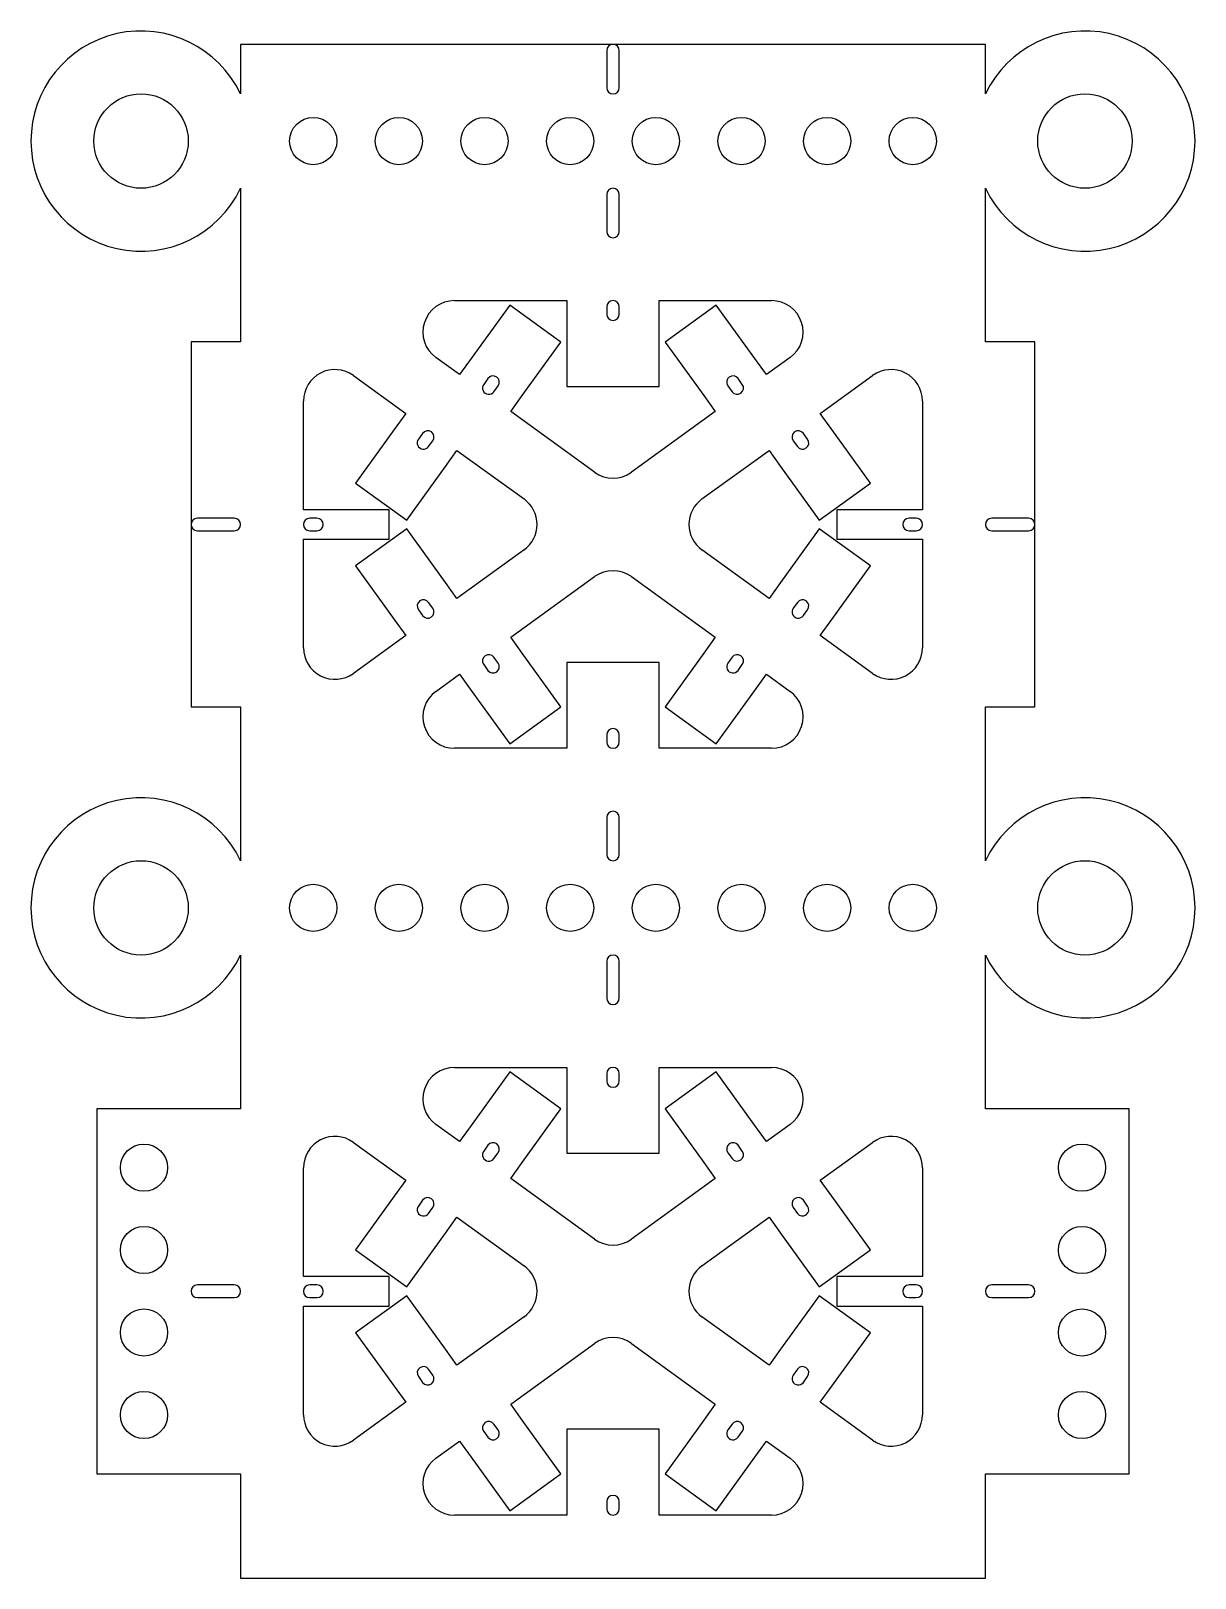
# Model space of a CAD drawing. Header units: metres. Extents: x -35 to 335, y -213 to 279.
import ezdxf

# ---------------------------------------------------------------- set-up
doc = ezdxf.new("R2010")
doc.units = ezdxf.units.M

msp = doc.modelspace()

# ---------------------------------------------------------------- linework, layer by layer
at = {"layer": 'PARAMETRIX'}
for p, q in [((268.3772, 274.4071), (31.6228, 274.4071)), ((31.6228, 274.4071), (31.6228, 258.6991)), ((268.3772, 274.4071), (31.6228, 274.4071)), ((31.6228, 274.4071), (31.6228, 258.6991)), ((148, 272.4071), (148, 260.6991)), ((152, 260.6991), (152, 272.4071)), ((268.3772, 258.6991), (268.3772, 274.4071)), ((268.3772, 258.6991), (268.3772, 274.4071)), ((31.6228, 228.6991), (31.6228, 212.9911)), ((31.6228, 228.6991), (31.6228, 212.9911)), ((148, 226.6991), (148, 214.9911)), ((152, 214.9911), (152, 226.6991)), ((268.3772, 212.9911), (268.3772, 228.6991)), ((268.3772, 212.9911), (268.3772, 228.6991)), ((31.6228, 212.9911), (31.6228, 179.8496)), ((31.6228, 212.9911), (31.6228, 179.8496)), ((268.3772, 179.8496), (268.3772, 212.9911)), ((268.3772, 179.8496), (268.3772, 212.9911)), ((99.5817, 192.9911), (135.3639, 192.9911)), ((135.3639, 192.9911), (135.3639, 186.708)), ((164.6361, 186.708), (164.6361, 192.9911)), ((164.6361, 192.9911), (200.4183, 192.9911)), ((117.2004, 191.579), (104.8947, 174.5622)), ((133.4628, 179.8188), (117.2004, 191.579)), ((148, 190.9911), (148, 188.708)), ((152, 188.708), (152, 190.9911)), ((182.7996, 191.579), (166.5372, 179.8188)), ((195.1053, 174.5622), (182.7996, 191.579)), ((135.3639, 186.708), (135.3639, 165.708)), ((164.6361, 165.708), (164.6361, 186.708)), ((31.6228, 179.8496), (15.9148, 179.8496)), ((15.9148, 179.8496), (15.9148, 63.8496)), ((31.6228, 179.8496), (15.9148, 179.8496)), ((15.9148, 179.8496), (15.9148, 63.8496)), ((121.1571, 162.8021), (133.4628, 179.8188)), ((166.5372, 179.8188), (178.8429, 162.8021)), ((284.0852, 179.8496), (268.3772, 179.8496)), ((284.0852, 179.8496), (268.3772, 179.8496)), ((284.0852, 63.8496), (284.0852, 179.8496)), ((284.0852, 63.8496), (284.0852, 179.8496)), ((101.2128, 169.4708), (93.7219, 174.8879)), ((104.8947, 174.5622), (101.2128, 169.4708)), ((198.7872, 169.4708), (195.1053, 174.5622)), ((206.2781, 174.8879), (198.7872, 169.4708)), ((67.4826, 169.1813), (84.1476, 157.13)), ((110.2333, 168.2335), (108.8954, 166.3834)), ((191.1046, 166.3834), (189.7667, 168.2335)), ((215.8524, 157.13), (232.5174, 169.1813)), ((112.1366, 164.0394), (113.4746, 165.8895)), ((117.4752, 157.7107), (121.1571, 162.8021)), ((135.3639, 165.708), (164.6361, 165.708)), ((178.8429, 162.8021), (182.5248, 157.7107)), ((186.5254, 165.8895), (187.8634, 164.0394)), ((51.6228, 126.5536), (51.6228, 161.0781)), ((144.1401, 138.4279), (117.4752, 157.7107)), ((182.5248, 157.7107), (155.8599, 138.4279)), ((248.3772, 161.0781), (248.3772, 126.5536)), ((84.1476, 157.13), (80.4657, 152.0386)), ((219.5343, 152.0386), (215.8524, 157.13)), ((80.4657, 152.0386), (68.16, 135.0219)), ((89.4861, 150.8013), (88.1482, 148.9512)), ((91.3895, 146.6072), (92.7274, 148.4574)), ((207.2726, 148.4574), (208.6105, 146.6072)), ((211.8518, 148.9512), (210.5139, 150.8013)), ((231.84, 135.0219), (219.5343, 152.0386)), ((96.7281, 140.2785), (100.4099, 145.3699)), ((100.4099, 145.3699), (121.7293, 129.9528)), ((178.2707, 129.9528), (199.5901, 145.3699)), ((199.5901, 145.3699), (203.2719, 140.2785)), ((84.4224, 123.2617), (96.7281, 140.2785)), ((203.2719, 140.2785), (215.5776, 123.2617)), ((68.16, 135.0219), (84.4224, 123.2617)), ((215.5776, 123.2617), (231.84, 135.0219)), ((29.6228, 123.8496), (17.9148, 123.8496)), ((57.906, 126.5536), (51.6228, 126.5536)), ((55.906, 123.8496), (53.6228, 123.8496)), ((78.906, 126.5536), (57.906, 126.5536)), ((78.906, 117.1455), (78.906, 126.5536)), ((242.094, 126.5536), (221.094, 126.5536)), ((221.094, 126.5536), (221.094, 117.1455)), ((248.3772, 126.5536), (242.094, 126.5536)), ((246.3772, 123.8496), (244.094, 123.8496)), ((282.0852, 123.8496), (270.3772, 123.8496)), ((17.9148, 119.8496), (29.6228, 119.8496)), ((53.6228, 119.8496), (55.906, 119.8496)), ((84.4224, 120.4374), (68.16, 108.6772)), ((96.7281, 103.4206), (84.4224, 120.4374)), ((215.5776, 120.4374), (203.2719, 103.4206)), ((231.84, 108.6772), (215.5776, 120.4374)), ((244.094, 119.8496), (246.3772, 119.8496)), ((270.3772, 119.8496), (282.0852, 119.8496)), ((51.6228, 82.621), (51.6228, 117.1455)), ((51.6228, 117.1455), (57.906, 117.1455)), ((57.906, 117.1455), (78.906, 117.1455)), ((121.7293, 113.7463), (100.4099, 98.3292)), ((199.5901, 98.3292), (178.2707, 113.7463)), ((221.094, 117.1455), (242.094, 117.1455)), ((242.094, 117.1455), (248.3772, 117.1455)), ((248.3772, 117.1455), (248.3772, 82.621)), ((68.16, 108.6772), (80.4657, 91.6605)), ((219.5343, 91.6605), (231.84, 108.6772)), ((100.4099, 98.3292), (96.7281, 103.4206)), ((117.4752, 85.9885), (144.1401, 105.2712)), ((155.8599, 105.2712), (182.5248, 85.9885)), ((203.2719, 103.4206), (199.5901, 98.3292)), ((88.1482, 94.7479), (89.4861, 92.8978)), ((92.7274, 95.2418), (91.3895, 97.0919)), ((208.6105, 97.0919), (207.2726, 95.2418)), ((210.5139, 92.8978), (211.8518, 94.7479)), ((80.4657, 91.6605), (84.1476, 86.5691)), ((215.8524, 86.5691), (219.5343, 91.6605)), ((84.1476, 86.5691), (67.4826, 74.5178)), ((121.1571, 80.8971), (117.4752, 85.9885)), ((182.5248, 85.9885), (178.8429, 80.8971)), ((232.5174, 74.5178), (215.8524, 86.5691)), ((113.4746, 77.8096), (112.1366, 79.6597)), ((133.4628, 63.8803), (121.1571, 80.8971)), ((178.8429, 80.8971), (166.5372, 63.8803)), ((187.8634, 79.6597), (186.5254, 77.8096)), ((93.7219, 68.8112), (101.2128, 74.2283)), ((101.2128, 74.2283), (104.8947, 69.1369)), ((108.8954, 77.3158), (110.2333, 75.4656)), ((164.6361, 77.9911), (135.3639, 77.9911)), ((135.3639, 77.9911), (135.3639, 56.9911)), ((164.6361, 56.9911), (164.6361, 77.9911)), ((189.7667, 75.4656), (191.1046, 77.3158)), ((195.1053, 69.1369), (198.7872, 74.2283)), ((198.7872, 74.2283), (206.2781, 68.8112)), ((104.8947, 69.1369), (117.2004, 52.1201)), ((182.7996, 52.1201), (195.1053, 69.1369)), ((15.9148, 63.8496), (31.6228, 63.8496)), ((15.9148, 63.8496), (31.6228, 63.8496)), ((31.6228, 63.8496), (31.6228, 30.708)), ((31.6228, 63.8496), (31.6228, 30.708)), ((117.2004, 52.1201), (133.4628, 63.8803)), ((166.5372, 63.8803), (182.7996, 52.1201)), ((268.3772, 30.708), (268.3772, 63.8496)), ((268.3772, 63.8496), (284.0852, 63.8496)), ((268.3772, 30.708), (268.3772, 63.8496)), ((268.3772, 63.8496), (284.0852, 63.8496)), ((135.3639, 56.9911), (135.3639, 50.708)), ((148, 54.9911), (148, 52.708)), ((152, 52.708), (152, 54.9911)), ((164.6361, 50.708), (164.6361, 56.9911)), ((135.3639, 50.708), (99.5817, 50.708)), ((200.4183, 50.708), (164.6361, 50.708)), ((31.6228, 30.708), (31.6228, 15)), ((31.6228, 30.708), (31.6228, 15)), ((268.3772, 15), (268.3772, 30.708)), ((268.3772, 15), (268.3772, 30.708)), ((148, 28.708), (148, 17)), ((152, 17), (152, 28.708)), ((31.6228, -15), (31.6228, -30.708)), ((31.6228, -15), (31.6228, -30.708)), ((148, -17), (148, -28.708)), ((152, -28.708), (152, -17)), ((268.3772, -30.708), (268.3772, -15)), ((268.3772, -30.708), (268.3772, -15)), ((31.6228, -30.708), (31.6228, -63.8496)), ((31.6228, -30.708), (31.6228, -63.8496)), ((268.3772, -63.8496), (268.3772, -30.708)), ((268.3772, -63.8496), (268.3772, -30.708)), ((99.5817, -50.708), (135.3639, -50.708)), ((117.2004, -52.1201), (104.8947, -69.1369)), ((133.4628, -63.8803), (117.2004, -52.1201)), ((135.3639, -50.708), (135.3639, -56.9911)), ((148, -52.708), (148, -54.9911)), ((152, -54.9911), (152, -52.708)), ((164.6361, -56.9911), (164.6361, -50.708)), ((164.6361, -50.708), (200.4183, -50.708)), ((182.7996, -52.1201), (166.5372, -63.8803)), ((195.1053, -69.1369), (182.7996, -52.1201)), ((135.3639, -56.9911), (135.3639, -77.9911)), ((164.6361, -77.9911), (164.6361, -56.9911)), ((15.9148, -63.8496), (-14.0852, -63.8496)), ((-14.0852, -63.8496), (-14.0852, -179.8496)), ((15.9148, -63.8496), (-14.0852, -63.8496)), ((-14.0852, -63.8496), (-14.0852, -179.8496)), ((31.6228, -63.8496), (15.9148, -63.8496)), ((31.6228, -63.8496), (15.9148, -63.8496)), ((121.1571, -80.8971), (133.4628, -63.8803)), ((166.5372, -63.8803), (178.8429, -80.8971)), ((284.0852, -63.8496), (268.3772, -63.8496)), ((284.0852, -63.8496), (268.3772, -63.8496)), ((314.0852, -63.8496), (284.0852, -63.8496)), ((314.0852, -63.8496), (284.0852, -63.8496)), ((314.0852, -179.8496), (314.0852, -63.8496)), ((314.0852, -179.8496), (314.0852, -63.8496)), ((101.2128, -74.2283), (93.7219, -68.8112)), ((206.2781, -68.8112), (198.7872, -74.2283)), ((104.8947, -69.1369), (101.2128, -74.2283)), ((198.7872, -74.2283), (195.1053, -69.1369)), ((67.4826, -74.5178), (84.1476, -86.5691)), ((110.2333, -75.4656), (108.8954, -77.3158)), ((112.1366, -79.6597), (113.4746, -77.8096)), ((135.3639, -77.9911), (164.6361, -77.9911)), ((186.5254, -77.8096), (187.8634, -79.6597)), ((191.1046, -77.3158), (189.7667, -75.4656)), ((215.8524, -86.5691), (232.5174, -74.5178)), ((51.6228, -117.1455), (51.6228, -82.621)), ((117.4752, -85.9885), (121.1571, -80.8971)), ((178.8429, -80.8971), (182.5248, -85.9885)), ((248.3772, -82.621), (248.3772, -117.1455)), ((84.1476, -86.5691), (80.4657, -91.6605)), ((144.1401, -105.2712), (117.4752, -85.9885)), ((182.5248, -85.9885), (155.8599, -105.2712)), ((219.5343, -91.6605), (215.8524, -86.5691)), ((80.4657, -91.6605), (68.16, -108.6772)), ((89.4861, -92.8978), (88.1482, -94.7479)), ((211.8518, -94.7479), (210.5139, -92.8978)), ((231.84, -108.6772), (219.5343, -91.6605)), ((91.3895, -97.0919), (92.7274, -95.2418)), ((96.7281, -103.4206), (100.4099, -98.3292)), ((100.4099, -98.3292), (121.7293, -113.7463)), ((178.2707, -113.7463), (199.5901, -98.3292)), ((199.5901, -98.3292), (203.2719, -103.4206)), ((207.2726, -95.2418), (208.6105, -97.0919)), ((84.4224, -120.4374), (96.7281, -103.4206)), ((203.2719, -103.4206), (215.5776, -120.4374)), ((68.16, -108.6772), (84.4224, -120.4374)), ((215.5776, -120.4374), (231.84, -108.6772)), ((57.906, -117.1455), (51.6228, -117.1455)), ((78.906, -117.1455), (57.906, -117.1455)), ((78.906, -126.5536), (78.906, -117.1455)), ((242.094, -117.1455), (221.094, -117.1455)), ((221.094, -117.1455), (221.094, -126.5536)), ((248.3772, -117.1455), (242.094, -117.1455)), ((29.6228, -119.8496), (17.9148, -119.8496)), ((55.906, -119.8496), (53.6228, -119.8496)), ((246.3772, -119.8496), (244.094, -119.8496)), ((282.0852, -119.8496), (270.3772, -119.8496)), ((17.9148, -123.8496), (29.6228, -123.8496)), ((51.6228, -161.0781), (51.6228, -126.5536)), ((51.6228, -126.5536), (57.906, -126.5536)), ((53.6228, -123.8496), (55.906, -123.8496)), ((57.906, -126.5536), (78.906, -126.5536)), ((84.4224, -123.2617), (68.16, -135.0219)), ((96.7281, -140.2785), (84.4224, -123.2617)), ((215.5776, -123.2617), (203.2719, -140.2785)), ((231.84, -135.0219), (215.5776, -123.2617)), ((221.094, -126.5536), (242.094, -126.5536)), ((242.094, -126.5536), (248.3772, -126.5536)), ((244.094, -123.8496), (246.3772, -123.8496)), ((248.3772, -126.5536), (248.3772, -161.0781)), ((270.3772, -123.8496), (282.0852, -123.8496)), ((121.7293, -129.9528), (100.4099, -145.3699)), ((199.5901, -145.3699), (178.2707, -129.9528)), ((68.16, -135.0219), (80.4657, -152.0386)), ((219.5343, -152.0386), (231.84, -135.0219)), ((100.4099, -145.3699), (96.7281, -140.2785)), ((117.4752, -157.7107), (144.1401, -138.4279)), ((155.8599, -138.4279), (182.5248, -157.7107)), ((203.2719, -140.2785), (199.5901, -145.3699)), ((92.7274, -148.4574), (91.3895, -146.6072)), ((208.6105, -146.6072), (207.2726, -148.4574)), ((80.4657, -152.0386), (84.1476, -157.13)), ((88.1482, -148.9512), (89.4861, -150.8013)), ((210.5139, -150.8013), (211.8518, -148.9512)), ((215.8524, -157.13), (219.5343, -152.0386)), ((84.1476, -157.13), (67.4826, -169.1813)), ((232.5174, -169.1813), (215.8524, -157.13)), ((121.1571, -162.8021), (117.4752, -157.7107)), ((182.5248, -157.7107), (178.8429, -162.8021)), ((108.8954, -166.3834), (110.2333, -168.2335)), ((113.4746, -165.8895), (112.1366, -164.0394)), ((133.4628, -179.8188), (121.1571, -162.8021)), ((164.6361, -165.708), (135.3639, -165.708)), ((135.3639, -165.708), (135.3639, -186.708)), ((164.6361, -186.708), (164.6361, -165.708)), ((178.8429, -162.8021), (166.5372, -179.8188)), ((187.8634, -164.0394), (186.5254, -165.8895)), ((189.7667, -168.2335), (191.1046, -166.3834)), ((93.7219, -174.8879), (101.2128, -169.4708)), ((101.2128, -169.4708), (104.8947, -174.5622)), ((195.1053, -174.5622), (198.7872, -169.4708)), ((198.7872, -169.4708), (206.2781, -174.8879)), ((104.8947, -174.5622), (117.2004, -191.579)), ((182.7996, -191.579), (195.1053, -174.5622)), ((-14.0852, -179.8496), (15.9148, -179.8496)), ((-14.0852, -179.8496), (15.9148, -179.8496)), ((15.9148, -179.8496), (31.6228, -179.8496)), ((15.9148, -179.8496), (31.6228, -179.8496)), ((31.6228, -179.8496), (31.6228, -212.9911)), ((31.6228, -179.8496), (31.6228, -212.9911)), ((117.2004, -191.579), (133.4628, -179.8188)), ((166.5372, -179.8188), (182.7996, -191.579)), ((268.3772, -212.9911), (268.3772, -179.8496)), ((268.3772, -179.8496), (284.0852, -179.8496)), ((268.3772, -212.9911), (268.3772, -179.8496)), ((268.3772, -179.8496), (284.0852, -179.8496)), ((284.0852, -179.8496), (314.0852, -179.8496)), ((284.0852, -179.8496), (314.0852, -179.8496)), ((135.3639, -186.708), (135.3639, -192.9911)), ((164.6361, -192.9911), (164.6361, -186.708)), ((148, -188.708), (148, -190.9911)), ((152, -190.9911), (152, -188.708)), ((135.3639, -192.9911), (99.5817, -192.9911)), ((200.4183, -192.9911), (164.6361, -192.9911)), ((31.6228, -212.9911), (268.3772, -212.9911)), ((31.6228, -212.9911), (268.3772, -212.9911))]:
    msp.add_line(p, q, dxfattribs=at)
for centre, radius in [((0, 243.6991), 15), ((300, 243.6991), 15), ((54.7222, 243.6991), 7.5), ((81.9444, 243.6991), 7.5), ((109.1667, 243.6991), 7.5), ((136.3889, 243.6991), 7.5), ((163.6111, 243.6991), 7.5), ((190.8333, 243.6991), 7.5), ((218.0556, 243.6991), 7.5), ((245.2778, 243.6991), 7.5), ((0, 0), 15), ((300, 0), 15), ((54.7222, 0), 7.5), ((81.9444, 0), 7.5), ((109.1667, 0), 7.5), ((136.3889, 0), 7.5), ((163.6111, 0), 7.5), ((190.8333, 0), 7.5), ((218.0556, 0), 7.5), ((245.2778, 0), 7.5), ((0.9148, -82.5496), 7.5), ((299.0852, -82.5496), 7.5), ((0.9148, -108.7496), 7.5), ((299.0852, -108.7496), 7.5), ((0.9148, -134.9496), 7.5), ((299.0852, -134.9496), 7.5), ((0.9148, -161.1496), 7.5), ((299.0852, -161.1496), 7.5)]:
    msp.add_circle(centre, radius, dxfattribs=at)
for centre, radius, start, end in [((0, 243.6991), 35, 25.3769, 334.6231), ((0, 243.6991), 35, 25.3769, 334.6231), ((300, 243.6991), 35, 205.3769, 154.6231), ((300, 243.6991), 35, 205.3769, 154.6231), ((150, 272.4071), 2, 0, 180), ((150, 260.6991), 2, 180, 0), ((150, 226.6991), 2, 0, 180), ((150, 214.9911), 2, 180, 0), ((99.5817, 182.9911), 10, 90, 234.1274), ((150, 190.9911), 2, 0, 180), ((200.4183, 182.9911), 10, 305.8726, 90), ((150, 188.708), 2, 180, 0), ((61.6228, 161.0781), 10, 54.1274, 180), ((111.8539, 167.0615), 2, 324.1274, 144.1274), ((188.1461, 167.0615), 2, 35.8726, 215.8726), ((238.3772, 161.0781), 10, 0, 125.8726), ((110.516, 165.2114), 2, 144.1274, 324.1274), ((189.484, 165.2114), 2, 215.8726, 35.8726), ((89.7689, 147.7792), 2, 144.1274, 324.1274), ((91.1068, 149.6293), 2, 324.1274, 144.1274), ((208.8932, 149.6293), 2, 35.8726, 215.8726), ((210.2311, 147.7792), 2, 215.8726, 35.8726), ((150, 146.5311), 10, 234.1274, 305.8726), ((115.8694, 121.8496), 10, 305.8726, 54.1274), ((184.1306, 121.8496), 10, 125.8726, 234.1274), ((17.9148, 121.8496), 2, 90, 270), ((29.6228, 121.8496), 2, 270, 90), ((53.6228, 121.8496), 2, 90, 270), ((55.906, 121.8496), 2, 270, 90), ((244.094, 121.8496), 2, 90, 270), ((246.3772, 121.8496), 2, 270, 90), ((270.3772, 121.8496), 2, 90, 270), ((282.0852, 121.8496), 2, 270, 90), ((150, 97.168), 10, 54.1274, 125.8726), ((89.7689, 95.9199), 2, 35.8726, 215.8726), ((91.1068, 94.0698), 2, 215.8726, 35.8726), ((208.8932, 94.0698), 2, 144.1274, 324.1274), ((210.2311, 95.9199), 2, 324.1274, 144.1274), ((61.6228, 82.621), 10, 180, 305.8726), ((110.516, 78.4877), 2, 35.8726, 215.8726), ((189.484, 78.4877), 2, 324.1274, 144.1274), ((238.3772, 82.621), 10, 234.1274, 360), ((111.8539, 76.6376), 2, 215.8726, 35.8726), ((188.1461, 76.6376), 2, 144.1274, 324.1274), ((99.5817, 60.708), 10, 125.8726, 270), ((200.4183, 60.708), 10, 270, 54.1274), ((150, 54.9911), 2, 0, 180), ((150, 52.708), 2, 180, 0), ((0, 0), 35, 25.3769, 334.6231), ((0, 0), 35, 25.3769, 334.6231), ((300, 0), 35, 205.3769, 154.6231), ((300, 0), 35, 205.3769, 154.6231), ((150, 28.708), 2, 0, 180), ((150, 17), 2, 180, 0), ((150, -17), 2, 0, 180), ((150, -28.708), 2, 180, 0), ((99.5817, -60.708), 10, 90, 234.1274), ((150, -52.708), 2, 0, 180), ((200.4183, -60.708), 10, 305.8726, 90), ((150, -54.9911), 2, 180, 0), ((61.6228, -82.621), 10, 54.1274, 180), ((238.3772, -82.621), 10, 360, 125.8726), ((110.516, -78.4877), 2, 144.1274, 324.1274), ((111.8539, -76.6376), 2, 324.1274, 144.1274), ((188.1461, -76.6376), 2, 35.8726, 215.8726), ((189.484, -78.4877), 2, 215.8726, 35.8726), ((91.1068, -94.0698), 2, 324.1274, 144.1274), ((208.8932, -94.0698), 2, 35.8726, 215.8726), ((89.7689, -95.9199), 2, 144.1274, 324.1274), ((210.2311, -95.9199), 2, 215.8726, 35.8726), ((150, -97.168), 10, 234.1274, 305.8726), ((115.8694, -121.8496), 10, 305.8726, 54.1274), ((184.1306, -121.8496), 10, 125.8726, 234.1274), ((17.9148, -121.8496), 2, 90, 270), ((29.6228, -121.8496), 2, 270, 90), ((53.6228, -121.8496), 2, 90, 270), ((55.906, -121.8496), 2, 270, 90), ((244.094, -121.8496), 2, 90, 270), ((246.3772, -121.8496), 2, 270, 90), ((270.3772, -121.8496), 2, 90, 270), ((282.0852, -121.8496), 2, 270, 90), ((150, -146.5311), 10, 54.1274, 125.8726), ((89.7689, -147.7792), 2, 35.8726, 215.8726), ((210.2311, -147.7792), 2, 324.1274, 144.1274), ((91.1068, -149.6293), 2, 215.8726, 35.8726), ((208.8932, -149.6293), 2, 144.1274, 324.1274), ((61.6228, -161.0781), 10, 180, 305.8726), ((238.3772, -161.0781), 10, 234.1274, 0), ((110.516, -165.2114), 2, 35.8726, 215.8726), ((111.8539, -167.0615), 2, 215.8726, 35.8726), ((188.1461, -167.0615), 2, 144.1274, 324.1274), ((189.484, -165.2114), 2, 324.1274, 144.1274), ((99.5817, -182.9911), 10, 125.8726, 270), ((200.4183, -182.9911), 10, 270, 54.1274), ((150, -188.708), 2, 0, 180), ((150, -190.9911), 2, 180, 0)]:
    msp.add_arc(centre, radius, start, end, dxfattribs=at)

doc.saveas('drawing.dxf')
